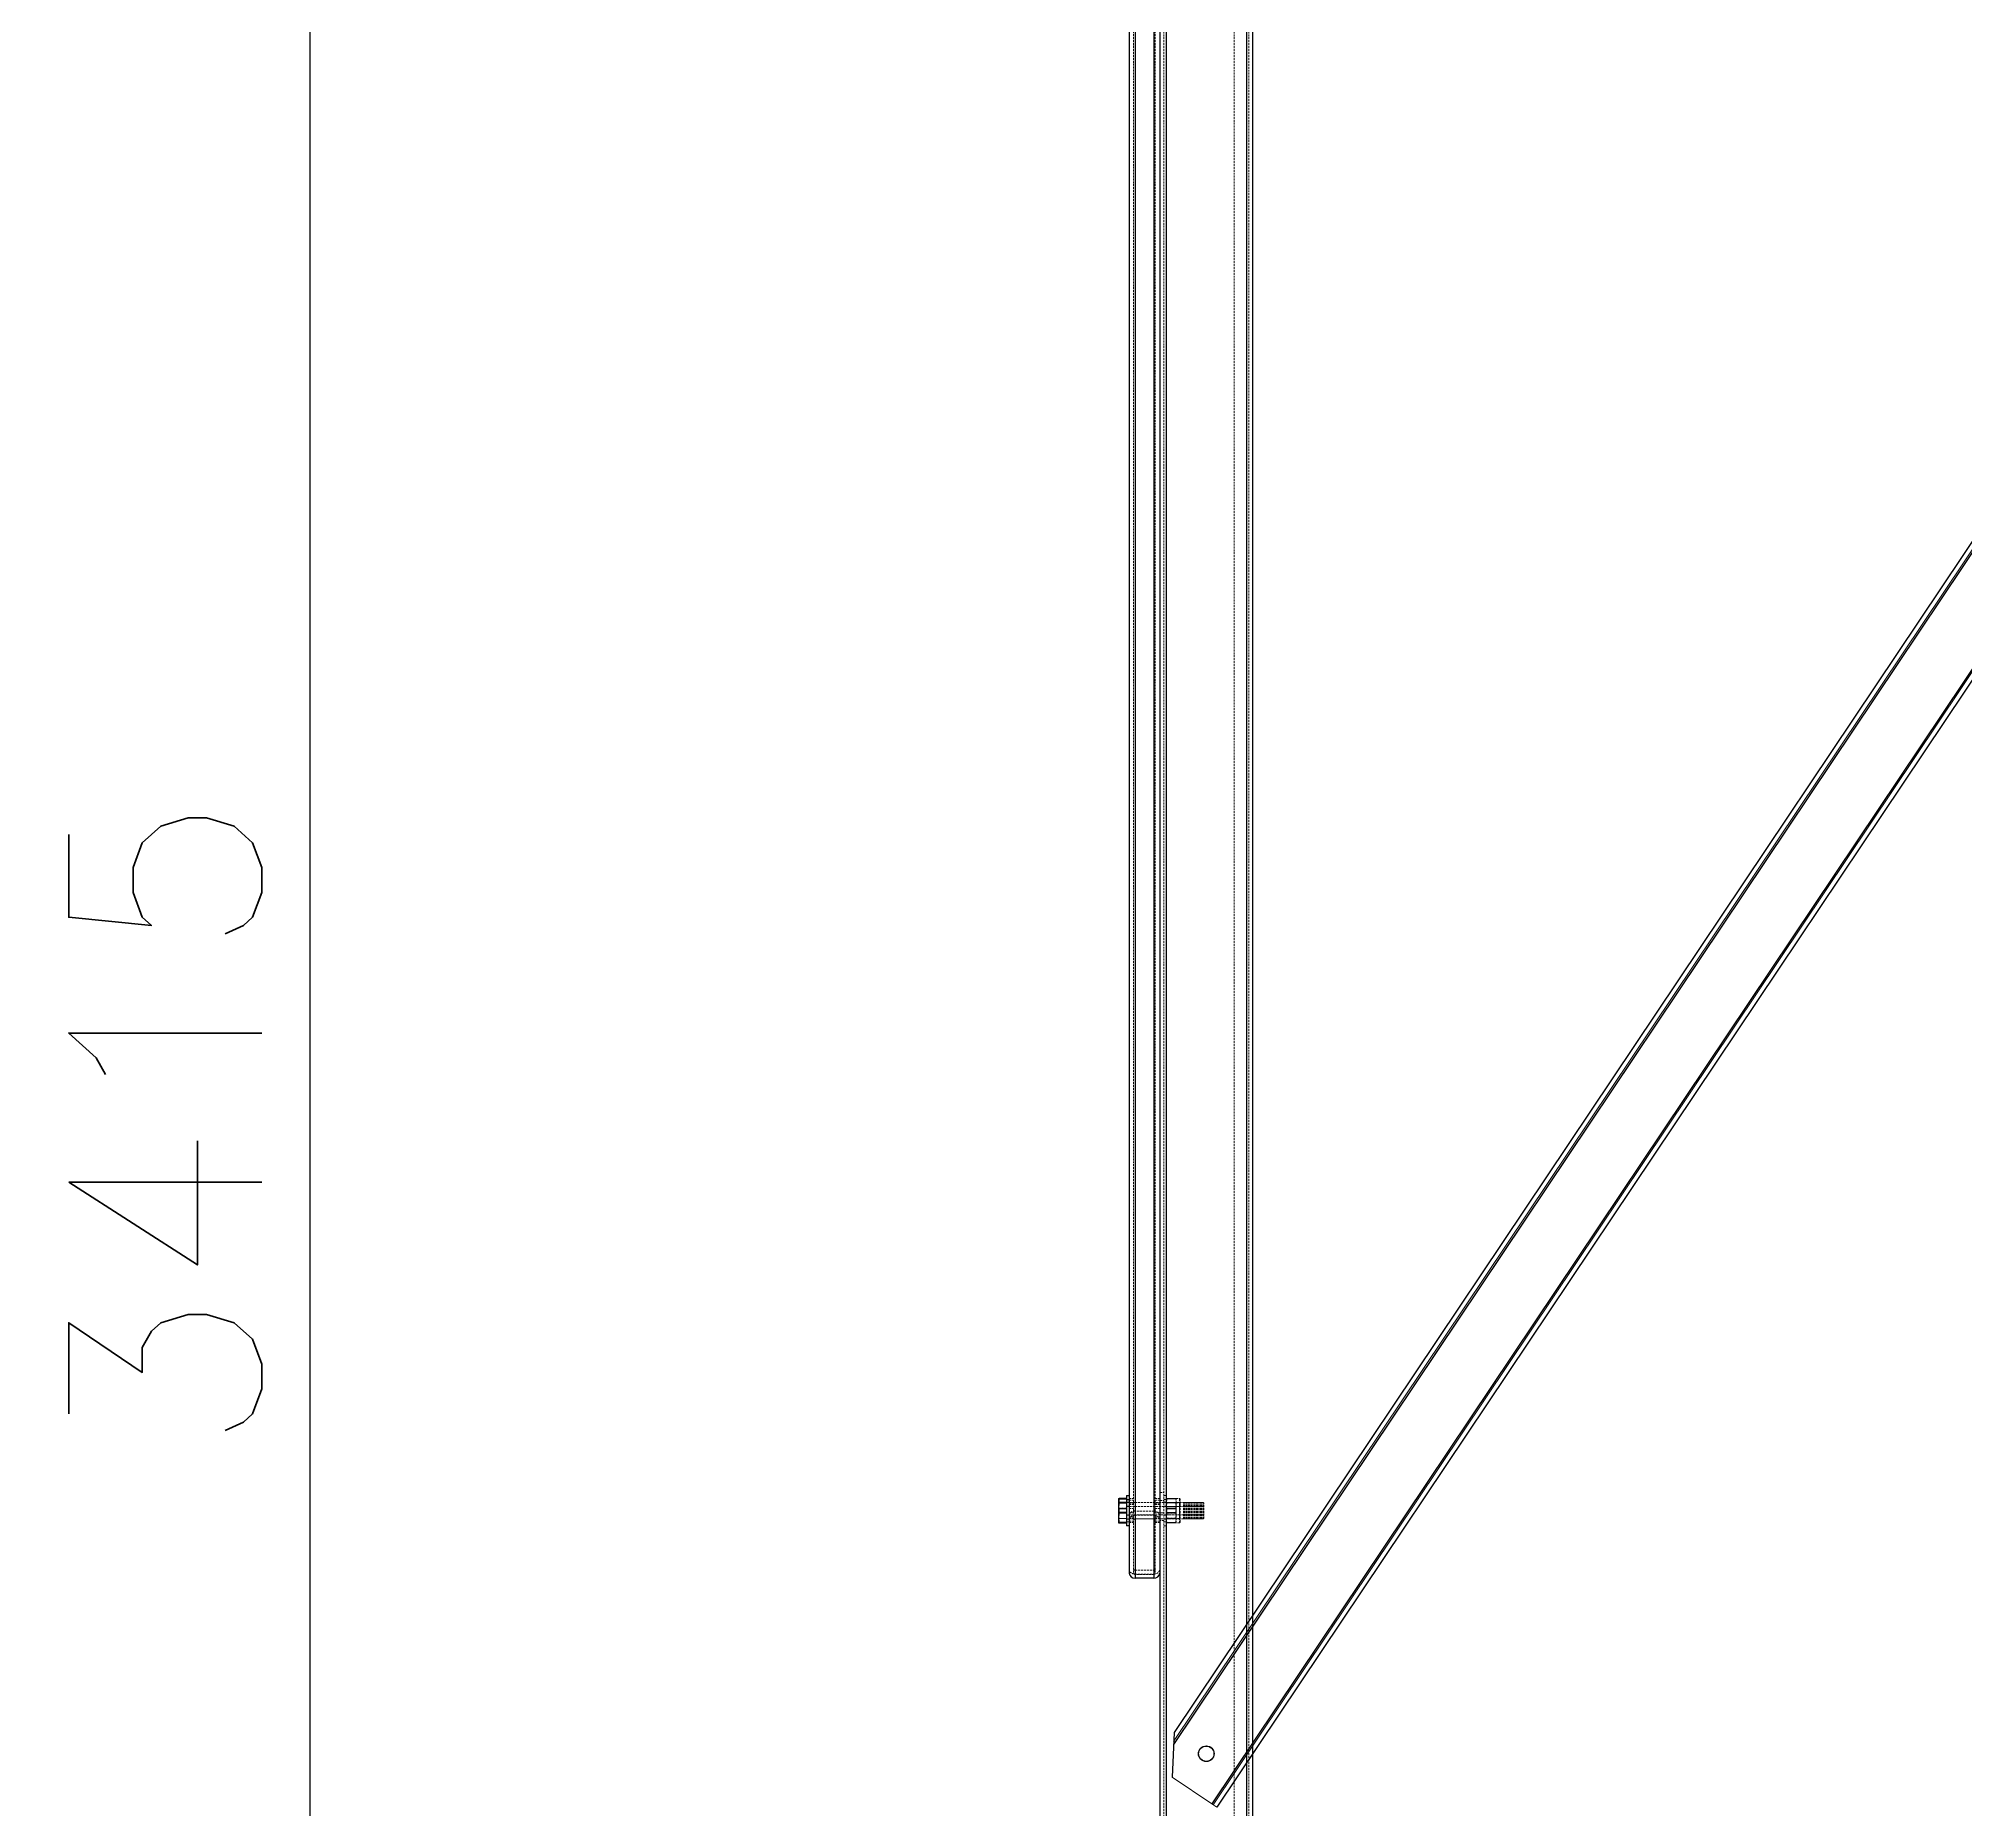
# Model space of a CAD drawing. Header units: millimetres. Extents: x -116399 to 112199, y -90759 to -31335.
# Drawn here: x -23881 to -22634, y -42395 to -41249 of the extents above; entities that cross this region are included whole.
import ezdxf

# ---------------------------------------------------------------- set-up
doc = ezdxf.new("R2010")
doc.units = ezdxf.units.MM
doc.linetypes.add('HIDDEN', pattern=[1.905, 1.27, -0.635])
doc.styles.add('Annotative', font='simplex.shx', dxfattribs={"height": 2.5})
doc.dimstyles.new('Annotative', dxfattribs={"dimscale": 0, "dimtxt": 2.5, "dimasz": 2.5, "dimexe": 1.25, "dimexo": 2, "dimtad": 1, "dimtxsty": 'Annotative', "dimblk": 'OBLIQUE', "dimcen": 2.5, "dimazin": 3, "dimtfac": 1, "dimtmove": 0, "dimatfit": 3, "dimfxl": 1})

# ---------------------------------------------------------------- blocks, each defined once
blk = doc.blocks.new('_Oblique')
at = {"color": 0, "linetype": 'ByBlock', "lineweight": -2}
blk.add_line((-0.5, -0.5), (0.5, 0.5), dxfattribs=at)
blk = doc.blocks.new('*D263')
at = {"color": 8, "lineweight": -2}
for p, q in [((-23255.6, -40244), (-23767.9, -40244)), ((-23705.4, -43659), (-23705.4, -40244)), ((-23554.5, -43659), (-23767.9, -43659))]:
    blk.add_line(p, q, dxfattribs=at)
at = {"layer": 'Defpoints', "color": 0}
for p in [(-23705.4, -40244), (-23155.6, -40244), (-23454.5, -43659)]:
    blk.add_point(p, dxfattribs=at)
at = {"color": 8, "lineweight": -2, "xscale": 125, "yscale": 125, "zscale": 125}
for p, rotation in [((-23705.4, -40244), 90), ((-23705.4, -43659), 270)]:
    blk.add_blockref('_Oblique', p, dxfattribs=dict(at, rotation=rotation))
at = {"insert": (-23799.2, -41951.5), "char_height": 125, "attachment_point": 5, "rotation": 90, "style": 'Annotative'}
blk.add_mtext('3415', dxfattribs=at)
blk = doc.blocks.new('*D264')
at = {"color": 8, "lineweight": -2}
for p, q in [((-23255, -39971.8), (-23117.7, -39677.4)), ((-23144.1, -39734.1), (-19518.9, -41424.6)), ((-19629.8, -41662.3), (-19492.5, -41367.9))]:
    blk.add_line(p, q, dxfattribs=at)
at = {"layer": 'Defpoints', "color": 0}
for p in [(-23297.2, -40062.4), (-19518.9, -41424.6), (-19672, -41752.9)]:
    blk.add_point(p, dxfattribs=at)
at = {"color": 8, "lineweight": -2, "xscale": 125, "yscale": 125, "zscale": 125}
for p, rotation in [((-23144.1, -39734.1), 154.9996608847021), ((-19518.9, -41424.6), 334.9996608847022)]:
    blk.add_blockref('_Oblique', p, dxfattribs=dict(at, rotation=rotation))
at = {"insert": (-21291.9, -40494.4), "char_height": 125, "attachment_point": 5, "rotation": 334.9997, "style": 'Annotative'}
blk.add_mtext('4000', dxfattribs=at)
blk = doc.blocks.new('A$Cc9c01827')
at = {"lineweight": 25}
for p, q in [((-41.1, 21.4), (-1168.9, -1662.5)), ((-44.6, 23.2), (-1168.5, -1654.8)), ((-3.6, 1.9), (-1144.1, -1701)), ((0, 0), (-1140.8, -1703.2)), ((-1168.5, -1654.8), (-1169.8, -1683.8))]:
    blk.add_line(p, q, dxfattribs=at)
at = {"lineweight": 18}
for p, q in [((-41.1, 21.4), (-1168.9, -1662.5)), ((-41.1, 21.4), (-1168.9, -1662.5)), ((-41.1, 21.4), (-1168.9, -1662.5)), ((-42, 21.8), (-1168.8, -1660.6)), ((-3.6, 1.9), (-1144.1, -1701)), ((-3.6, 1.9), (-1144.1, -1701)), ((-3.6, 1.9), (-1144.1, -1701)), ((-2.7, 1.4), (-1143.3, -1701.6)), ((-1118.7, -1663.1), (-1144.1, -1701)), ((-1144.1, -1701), (-1169.8, -1683.8)), ((-1140.8, -1703.2), (-1144.1, -1701))]:
    blk.add_line(p, q, dxfattribs=at)
for p, q in [((0, 0), (-44.6, 23.2)), ((-40.2, -6.2), (-37.4, -2)), ((-31.9, -11.7), (-29.1, -7.6))]:
    blk.add_line(p, q)
blk.add_circle((-33.2, -4.7), 5)
at = {"linetype": 'Continuous', "lineweight": 25}
for centre in [(-1147.7, -1668.6), (-1147.6, -1668.5)]:
    blk.add_circle(centre, 5, dxfattribs=at)
at = {"lineweight": 25}
blk.add_circle((-1147.7, -1668.6), 5, dxfattribs=at)
for centre, start, end in [((-33.3, -4.8), 326.1865, 146.1865), ((-36.1, -8.9), 146.1865, 326.1865)]:
    blk.add_arc(centre, 5, start, end)

msp = doc.modelspace()

# ---------------------------------------------------------------- linework, layer by layer
at = {"color": 7, "linetype": 'HIDDEN', "lineweight": 18}
for p, q in [((-23153.065, -40244.034), (-23153.065, -43659.034)), ((-23151.565, -40244.034), (-23151.565, -43659.034)), ((-23151.565, -40244.034), (-23151.565, -43659.034)), ((-23151.565, -40244.034), (-23151.565, -43659.034)), ((-23107.565, -40244.034), (-23107.565, -43659.034)), ((-23099.565, -40244.034), (-23099.565, -43659.034)), ((-23099.565, -40244.034), (-23099.565, -43659.034)), ((-23099.565, -40244.034), (-23099.565, -43659.034)), ((-23099.565, -40244.034), (-23099.565, -43659.034)), ((-23099.565, -40244.034), (-23099.565, -43659.034)), ((-23099.565, -40244.034), (-23099.565, -43659.034)), ((-23099.565, -40244.034), (-23099.565, -43659.034)), ((-23098.065, -40244.034), (-23098.065, -43659.034)), ((-23171.565, -40353.104), (-23171.565, -42204.608)), ((-23171.565, -40353.119), (-23171.565, -42201.922)), ((-23171.565, -40355.567), (-23171.565, -42204.37)), ((-23159.565, -40353.104), (-23159.565, -42204.608)), ((-23159.565, -40353.119), (-23159.565, -42201.922)), ((-23159.565, -40355.567), (-23159.565, -42204.37)), ((-23172.565, -40390.622), (-23172.565, -42242.127)), ((-23171.565, -40391.438), (-23171.565, -42242.942)), ((-23171.565, -40391.438), (-23171.565, -42207.055)), ((-23171.565, -40391.481), (-23171.565, -42240.284)), ((-23171.565, -40393.929), (-23171.565, -42242.732)), ((-23159.565, -40391.438), (-23159.565, -42242.942)), ((-23159.565, -40391.438), (-23159.565, -42207.055)), ((-23159.565, -40391.481), (-23159.565, -42240.284)), ((-23159.565, -40393.929), (-23159.565, -42242.732)), ((-23158.565, -40390.622), (-23158.565, -42242.127)), ((-23181.965, -42193.876), (-23182.465, -42193.873)), ((-23182.465, -42196.552), (-23181.965, -42194.063)), ((-23181.965, -42193.876), (-23177.165, -42193.876)), ((-23177.165, -42194.063), (-23181.965, -42194.063)), ((-23175.565, -42193.928), (-23172.565, -42193.928)), ((-23172.565, -42194.847), (-23175.565, -42194.847)), ((-23158.565, -42193.928), (-23155.565, -42193.928)), ((-23155.565, -42194.847), (-23158.565, -42194.847)), ((-23155.565, -42190.034), (-23153.065, -42190.034)), ((-23155.565, -42195.034), (-23153.065, -42195.034)), ((-23155.565, -42195.034), (-23153.065, -42195.034)), ((-23153.065, -42191.872), (-23151.465, -42191.872)), ((-23153.065, -42194.512), (-23151.465, -42194.512)), ((-23151.465, -42191.872), (-23151.465, -42194.512)), ((-23151.465, -42193.883), (-23151.459, -42193.872)), ((-23151.465, -42194.512), (-23151.465, -42211.512)), ((-23150.945, -42194.075), (-23150.945, -42193.869)), ((-23145.484, -42193.869), (-23150.945, -42193.869)), ((-23150.945, -42193.876), (-23150.945, -42194.083)), ((-23150.945, -42193.876), (-23145.484, -42193.876)), ((-23150.945, -42194.075), (-23145.484, -42194.075)), ((-23145.484, -42194.083), (-23150.945, -42194.083)), ((-23145.484, -42194.075), (-23145.484, -42193.869)), ((-23144.971, -42193.872), (-23144.965, -42193.883)), ((-23144.965, -42196.523), (-23144.965, -42193.883)), ((-23144.965, -42193.883), (-23142.965, -42193.883)), ((-23142.965, -42206.861), (-23142.965, -42193.883)), ((-23142.465, -42197.023), (-23142.465, -42194.383)), ((-23181.965, -42196.516), (-23182.465, -42196.513)), ((-23182.465, -42199.191), (-23181.965, -42196.703)), ((-23182.465, -42197.692), (-23181.965, -42200.178)), ((-23181.965, -42200.193), (-23182.465, -42197.705)), ((-23181.965, -42202.833), (-23182.465, -42200.345)), ((-23181.965, -42200.552), (-23182.465, -42203.04)), ((-23182.465, -42203.052), (-23181.965, -42200.567)), ((-23182.465, -42205.692), (-23181.965, -42203.207)), ((-23182.465, -42204.193), (-23181.965, -42206.681)), ((-23181.965, -42206.689), (-23182.465, -42204.204)), ((-23181.965, -42209.329), (-23182.465, -42206.844)), ((-23181.965, -42206.869), (-23182.465, -42206.872)), ((-23182.465, -42206.873), (-23181.965, -42206.876)), ((-23181.965, -42196.516), (-23177.165, -42196.516)), ((-23177.165, -42196.703), (-23181.965, -42196.703)), ((-23181.965, -42200.552), (-23181.965, -42200.178)), ((-23177.165, -42200.178), (-23181.965, -42200.178)), ((-23181.965, -42200.193), (-23177.165, -42200.193)), ((-23181.965, -42200.552), (-23177.165, -42200.552)), ((-23177.165, -42200.567), (-23181.965, -42200.567)), ((-23181.965, -42202.833), (-23177.165, -42202.833)), ((-23177.165, -42203.207), (-23181.965, -42203.207)), ((-23177.165, -42206.681), (-23181.965, -42206.681)), ((-23181.965, -42206.869), (-23181.965, -42206.681)), ((-23181.965, -42206.689), (-23177.165, -42206.689)), ((-23181.965, -42206.869), (-23177.165, -42206.869)), ((-23177.165, -42206.876), (-23181.965, -42206.876)), ((-23177.165, -42196.172), (-23175.565, -42196.172)), ((-23177.165, -42196.372), (-23140.365, -42196.372)), ((-23177.165, -42198.812), (-23175.565, -42198.812)), ((-23177.165, -42199.012), (-23140.365, -42199.012)), ((-23140.365, -42204.372), (-23177.165, -42204.372)), ((-23175.565, -42204.572), (-23177.165, -42204.572)), ((-23140.365, -42207.012), (-23177.165, -42207.012)), ((-23175.565, -42207.212), (-23177.165, -42207.212)), ((-23175.565, -42196.565), (-23172.565, -42196.565)), ((-23175.565, -42197.487), (-23172.565, -42197.487)), ((-23175.565, -42197.736), (-23172.565, -42197.736)), ((-23175.565, -42200.38), (-23172.565, -42200.38)), ((-23175.565, -42203.009), (-23172.565, -42203.009)), ((-23172.565, -42205.644), (-23175.565, -42205.644)), ((-23175.565, -42205.898), (-23172.565, -42205.898)), ((-23172.565, -42206.817), (-23175.565, -42206.817)), ((-23159.565, -42201.922), (-23171.565, -42201.922)), ((-23159.565, -42204.37), (-23171.565, -42204.37)), ((-23171.565, -42204.608), (-23159.565, -42204.608)), ((-23171.565, -42207.055), (-23159.565, -42207.055)), ((-23158.565, -42196.565), (-23155.565, -42196.565)), ((-23158.565, -42197.487), (-23155.565, -42197.487)), ((-23158.565, -42197.736), (-23155.565, -42197.736)), ((-23158.565, -42200.38), (-23155.565, -42200.38)), ((-23158.565, -42203.009), (-23155.565, -42203.009)), ((-23155.565, -42205.644), (-23158.565, -42205.644)), ((-23158.565, -42205.898), (-23155.565, -42205.898)), ((-23155.565, -42206.817), (-23158.565, -42206.817)), ((-23153.065, -42203.034), (-23155.565, -42203.034)), ((-23155.565, -42203.034), (-23153.065, -42203.034)), ((-23153.065, -42208.034), (-23155.565, -42208.034)), ((-23153.065, -42196.172), (-23151.465, -42196.172)), ((-23153.065, -42198.812), (-23151.465, -42198.812)), ((-23151.465, -42204.572), (-23153.065, -42204.572)), ((-23151.465, -42207.212), (-23153.065, -42207.212)), ((-23151.465, -42196.372), (-23142.565, -42196.372)), ((-23151.465, -42196.523), (-23151.459, -42196.512)), ((-23151.465, -42199.012), (-23142.565, -42199.012)), ((-23142.565, -42204.372), (-23151.465, -42204.372)), ((-23151.459, -42206.872), (-23151.465, -42206.861)), ((-23142.565, -42207.012), (-23151.465, -42207.012)), ((-23150.945, -42196.715), (-23150.945, -42196.508)), ((-23145.484, -42196.508), (-23150.945, -42196.508)), ((-23150.945, -42196.516), (-23150.945, -42196.723)), ((-23150.945, -42196.516), (-23145.484, -42196.516)), ((-23150.945, -42196.715), (-23145.484, -42196.715)), ((-23145.484, -42196.723), (-23150.945, -42196.723)), ((-23150.945, -42200.571), (-23150.945, -42200.158)), ((-23145.484, -42200.158), (-23150.945, -42200.158)), ((-23150.945, -42200.173), (-23145.484, -42200.173)), ((-23150.945, -42200.571), (-23145.484, -42200.571)), ((-23145.484, -42200.587), (-23150.945, -42200.587)), ((-23150.945, -42203.211), (-23150.945, -42202.797)), ((-23145.484, -42202.797), (-23150.945, -42202.797)), ((-23150.945, -42202.813), (-23145.484, -42202.813)), ((-23150.945, -42203.211), (-23145.484, -42203.211)), ((-23145.484, -42203.226), (-23150.945, -42203.226)), ((-23150.945, -42206.869), (-23150.945, -42206.662)), ((-23145.484, -42206.662), (-23150.945, -42206.662)), ((-23150.945, -42206.67), (-23150.945, -42206.876)), ((-23150.945, -42206.67), (-23145.484, -42206.67)), ((-23150.945, -42206.869), (-23145.484, -42206.869)), ((-23145.484, -42206.876), (-23150.945, -42206.876)), ((-23145.484, -42196.715), (-23145.484, -42196.508)), ((-23145.484, -42200.571), (-23145.484, -42200.158)), ((-23145.484, -42203.211), (-23145.484, -42202.797)), ((-23145.484, -42206.869), (-23145.484, -42206.662)), ((-23145.484, -42206.876), (-23145.332, -42206.875)), ((-23144.971, -42196.512), (-23144.965, -42196.523)), ((-23144.965, -42206.861), (-23144.971, -42206.872)), ((-23144.965, -42209.501), (-23144.965, -42196.523)), ((-23144.965, -42196.523), (-23142.965, -42196.523)), ((-23142.965, -42206.861), (-23144.965, -42206.861)), ((-23142.965, -42209.501), (-23142.965, -42196.523)), ((-23142.565, -42196.372), (-23142.465, -42196.272)), ((-23142.565, -42199.012), (-23142.565, -42196.372)), ((-23142.565, -42199.012), (-23142.465, -42198.912)), ((-23142.565, -42207.012), (-23142.565, -42199.012)), ((-23142.465, -42204.472), (-23142.565, -42204.372)), ((-23142.465, -42207.112), (-23142.565, -42207.012)), ((-23142.465, -42209.001), (-23142.465, -42197.023)), ((-23140.365, -42199.012), (-23140.365, -42196.372)), ((-23140.365, -42196.572), (-23140.165, -42196.572)), ((-23140.365, -42207.012), (-23140.365, -42199.012)), ((-23140.365, -42199.212), (-23140.165, -42199.212)), ((-23140.165, -42204.172), (-23140.365, -42204.172)), ((-23140.165, -42206.812), (-23140.365, -42206.812)), ((-23140.165, -42199.012), (-23140.165, -42196.372)), ((-23140.165, -42196.372), (-23139.365, -42196.372)), ((-23140.165, -42207.012), (-23140.165, -42199.012)), ((-23140.165, -42199.012), (-23139.365, -42199.012)), ((-23139.365, -42204.372), (-23140.165, -42204.372)), ((-23139.365, -42207.012), (-23140.165, -42207.012)), ((-23139.365, -42199.012), (-23139.365, -42196.372)), ((-23139.365, -42196.572), (-23139.165, -42196.572)), ((-23139.365, -42207.012), (-23139.365, -42199.012)), ((-23139.365, -42199.212), (-23139.165, -42199.212)), ((-23139.165, -42204.172), (-23139.365, -42204.172)), ((-23139.165, -42206.812), (-23139.365, -42206.812)), ((-23139.165, -42199.012), (-23139.165, -42196.372)), ((-23139.165, -42196.372), (-23138.365, -42196.372)), ((-23139.165, -42207.012), (-23139.165, -42199.012)), ((-23139.165, -42199.012), (-23138.365, -42199.012)), ((-23138.365, -42204.372), (-23139.165, -42204.372)), ((-23138.365, -42207.012), (-23139.165, -42207.012)), ((-23138.365, -42199.012), (-23138.365, -42196.372)), ((-23138.365, -42196.572), (-23138.165, -42196.572)), ((-23138.365, -42207.012), (-23138.365, -42199.012)), ((-23138.365, -42199.212), (-23138.165, -42199.212)), ((-23138.165, -42204.172), (-23138.365, -42204.172)), ((-23138.165, -42206.812), (-23138.365, -42206.812)), ((-23138.165, -42199.012), (-23138.165, -42196.372)), ((-23138.165, -42196.372), (-23137.365, -42196.372)), ((-23138.165, -42207.012), (-23138.165, -42199.012)), ((-23138.165, -42199.012), (-23137.365, -42199.012)), ((-23137.365, -42204.372), (-23138.165, -42204.372)), ((-23137.365, -42207.012), (-23138.165, -42207.012)), ((-23137.365, -42199.012), (-23137.365, -42196.372)), ((-23137.365, -42196.572), (-23137.165, -42196.572)), ((-23137.365, -42207.012), (-23137.365, -42199.012)), ((-23137.365, -42199.212), (-23137.165, -42199.212)), ((-23137.165, -42204.172), (-23137.365, -42204.172)), ((-23137.165, -42206.812), (-23137.365, -42206.812)), ((-23137.165, -42199.012), (-23137.165, -42196.372)), ((-23137.165, -42196.372), (-23136.365, -42196.372)), ((-23137.165, -42207.012), (-23137.165, -42199.012)), ((-23137.165, -42199.012), (-23136.365, -42199.012)), ((-23136.365, -42204.372), (-23137.165, -42204.372)), ((-23136.365, -42207.012), (-23137.165, -42207.012)), ((-23136.365, -42199.012), (-23136.365, -42196.372)), ((-23136.365, -42196.572), (-23136.165, -42196.572)), ((-23136.365, -42207.012), (-23136.365, -42199.012)), ((-23136.365, -42199.212), (-23136.165, -42199.212)), ((-23136.165, -42204.172), (-23136.365, -42204.172)), ((-23136.165, -42206.812), (-23136.365, -42206.812)), ((-23136.165, -42199.012), (-23136.165, -42196.372)), ((-23136.165, -42196.372), (-23135.365, -42196.372)), ((-23136.165, -42207.012), (-23136.165, -42199.012)), ((-23136.165, -42199.012), (-23135.365, -42199.012)), ((-23135.365, -42204.372), (-23136.165, -42204.372)), ((-23135.365, -42207.012), (-23136.165, -42207.012)), ((-23135.365, -42199.012), (-23135.365, -42196.372)), ((-23135.365, -42196.572), (-23135.165, -42196.572)), ((-23135.365, -42207.012), (-23135.365, -42199.012)), ((-23135.365, -42199.212), (-23135.165, -42199.212)), ((-23135.165, -42204.172), (-23135.365, -42204.172)), ((-23135.165, -42206.812), (-23135.365, -42206.812)), ((-23135.165, -42199.012), (-23135.165, -42196.372)), ((-23135.165, -42196.372), (-23134.365, -42196.372)), ((-23135.165, -42207.012), (-23135.165, -42199.012)), ((-23135.165, -42199.012), (-23134.365, -42199.012)), ((-23134.365, -42204.372), (-23135.165, -42204.372)), ((-23134.365, -42207.012), (-23135.165, -42207.012)), ((-23134.365, -42199.012), (-23134.365, -42196.372)), ((-23134.365, -42196.572), (-23134.165, -42196.572)), ((-23134.365, -42207.012), (-23134.365, -42199.012)), ((-23134.365, -42199.212), (-23134.165, -42199.212)), ((-23134.165, -42204.172), (-23134.365, -42204.172)), ((-23134.165, -42206.812), (-23134.365, -42206.812)), ((-23134.165, -42199.012), (-23134.165, -42196.372)), ((-23134.165, -42196.372), (-23133.365, -42196.372)), ((-23134.165, -42207.012), (-23134.165, -42199.012)), ((-23134.165, -42199.012), (-23133.365, -42199.012)), ((-23133.365, -42204.372), (-23134.165, -42204.372)), ((-23133.365, -42207.012), (-23134.165, -42207.012)), ((-23133.365, -42199.012), (-23133.365, -42196.372)), ((-23133.365, -42196.572), (-23133.165, -42196.572)), ((-23133.365, -42207.012), (-23133.365, -42199.012)), ((-23133.365, -42199.212), (-23133.165, -42199.212)), ((-23133.165, -42204.172), (-23133.365, -42204.172)), ((-23133.165, -42206.812), (-23133.365, -42206.812)), ((-23133.165, -42199.012), (-23133.165, -42196.372)), ((-23133.165, -42196.372), (-23132.365, -42196.372)), ((-23133.165, -42207.012), (-23133.165, -42199.012)), ((-23133.165, -42199.012), (-23132.365, -42199.012)), ((-23132.365, -42204.372), (-23133.165, -42204.372)), ((-23132.365, -42207.012), (-23133.165, -42207.012)), ((-23132.365, -42199.012), (-23132.365, -42196.372)), ((-23132.365, -42196.572), (-23132.165, -42196.572)), ((-23132.365, -42207.012), (-23132.365, -42199.012)), ((-23132.365, -42199.212), (-23132.165, -42199.212)), ((-23132.165, -42204.172), (-23132.365, -42204.172)), ((-23132.165, -42206.812), (-23132.365, -42206.812)), ((-23132.165, -42199.012), (-23132.165, -42196.372)), ((-23132.165, -42196.372), (-23131.365, -42196.372)), ((-23132.165, -42207.012), (-23132.165, -42199.012)), ((-23132.165, -42199.012), (-23131.365, -42199.012)), ((-23131.365, -42204.372), (-23132.165, -42204.372)), ((-23131.365, -42207.012), (-23132.165, -42207.012)), ((-23131.365, -42199.012), (-23131.365, -42196.372)), ((-23131.365, -42196.572), (-23131.165, -42196.572)), ((-23131.365, -42207.012), (-23131.365, -42199.012)), ((-23131.365, -42199.212), (-23131.165, -42199.212)), ((-23131.165, -42204.172), (-23131.365, -42204.172)), ((-23131.165, -42206.812), (-23131.365, -42206.812)), ((-23131.165, -42199.012), (-23131.165, -42196.372)), ((-23131.165, -42196.372), (-23130.365, -42196.372)), ((-23131.165, -42207.012), (-23131.165, -42199.012)), ((-23131.165, -42199.012), (-23130.365, -42199.012)), ((-23130.365, -42204.372), (-23131.165, -42204.372)), ((-23130.365, -42207.012), (-23131.165, -42207.012)), ((-23130.365, -42199.012), (-23130.365, -42196.372)), ((-23130.365, -42196.572), (-23130.165, -42196.572)), ((-23130.365, -42207.012), (-23130.365, -42199.012)), ((-23130.365, -42199.212), (-23130.165, -42199.212)), ((-23130.165, -42204.172), (-23130.365, -42204.172)), ((-23130.165, -42206.812), (-23130.365, -42206.812)), ((-23130.165, -42199.012), (-23130.165, -42196.372)), ((-23130.165, -42196.372), (-23129.365, -42196.372)), ((-23130.165, -42207.012), (-23130.165, -42199.012)), ((-23130.165, -42199.012), (-23129.365, -42199.012)), ((-23129.365, -42204.372), (-23130.165, -42204.372)), ((-23129.365, -42207.012), (-23130.165, -42207.012)), ((-23129.365, -42199.012), (-23129.365, -42196.372)), ((-23129.365, -42196.572), (-23129.165, -42196.572)), ((-23129.365, -42207.012), (-23129.365, -42199.012)), ((-23129.365, -42199.212), (-23129.165, -42199.212)), ((-23129.165, -42204.172), (-23129.365, -42204.172)), ((-23129.165, -42206.812), (-23129.365, -42206.812)), ((-23129.165, -42199.012), (-23129.165, -42196.372)), ((-23129.165, -42196.372), (-23128.365, -42196.372)), ((-23129.165, -42207.012), (-23129.165, -42199.012)), ((-23129.165, -42199.012), (-23128.365, -42199.012)), ((-23128.365, -42204.372), (-23129.165, -42204.372)), ((-23128.365, -42207.012), (-23129.165, -42207.012)), ((-23128.365, -42199.012), (-23128.365, -42196.372)), ((-23128.365, -42196.572), (-23128.165, -42196.572)), ((-23128.365, -42207.012), (-23128.365, -42199.012)), ((-23128.365, -42199.212), (-23128.165, -42199.212)), ((-23128.165, -42204.172), (-23128.365, -42204.172)), ((-23128.165, -42206.812), (-23128.365, -42206.812)), ((-23128.165, -42199.012), (-23128.165, -42196.372)), ((-23128.165, -42196.372), (-23127.365, -42196.372)), ((-23128.165, -42207.012), (-23128.165, -42199.012)), ((-23128.165, -42199.012), (-23127.365, -42199.012)), ((-23127.365, -42204.372), (-23128.165, -42204.372)), ((-23127.365, -42207.012), (-23128.165, -42207.012)), ((-23127.365, -42199.012), (-23127.365, -42196.372)), ((-23127.365, -42196.572), (-23127.165, -42196.572)), ((-23127.365, -42207.012), (-23127.365, -42199.012)), ((-23127.365, -42199.212), (-23127.165, -42199.212)), ((-23127.165, -42204.172), (-23127.365, -42204.172)), ((-23127.165, -42206.812), (-23127.365, -42206.812)), ((-23127.165, -42199.212), (-23127.165, -42196.572)), ((-23127.165, -42206.812), (-23127.165, -42199.212)), ((-23181.965, -42209.329), (-23177.165, -42209.329)), ((-23175.565, -42208.872), (-23177.165, -42208.872)), ((-23175.565, -42208.537), (-23172.565, -42208.537)), ((-23172.565, -42209.458), (-23175.565, -42209.458)), ((-23158.565, -42208.537), (-23155.565, -42208.537)), ((-23155.565, -42209.458), (-23158.565, -42209.458)), ((-23151.465, -42208.872), (-23153.065, -42208.872)), ((-23151.465, -42211.512), (-23153.065, -42211.512)), ((-23151.459, -42209.512), (-23151.465, -42209.501)), ((-23150.945, -42209.508), (-23150.945, -42209.301)), ((-23145.484, -42209.301), (-23150.945, -42209.301)), ((-23150.945, -42209.309), (-23150.945, -42209.516)), ((-23150.945, -42209.309), (-23145.484, -42209.309)), ((-23150.945, -42209.508), (-23145.484, -42209.508)), ((-23145.484, -42209.516), (-23150.945, -42209.516)), ((-23145.484, -42209.508), (-23145.484, -42209.301)), ((-23145.484, -42209.516), (-23145.332, -42209.515)), ((-23144.965, -42209.501), (-23144.971, -42209.512)), ((-23142.965, -42209.501), (-23144.965, -42209.501)), ((-23171.565, -42240.284), (-23159.565, -42240.284)), ((-23171.565, -42242.732), (-23159.565, -42242.732)), ((-23159.565, -42242.942), (-23171.565, -42242.942))]:
    msp.add_line(p, q, dxfattribs=at)
at = {"color": 7, "linetype": 'Continuous', "lineweight": 25}
for p, q in [((-23151.565, -40244.034), (-23151.565, -43659.034)), ((-23099.565, -40244.034), (-23099.565, -43659.034)), ((-23095.565, -40244.034), (-23095.565, -43659.034)), ((-23175.565, -40390.622), (-23175.565, -42242.127)), ((-23171.565, -40393.884), (-23171.565, -42245.389)), ((-23159.565, -40393.884), (-23159.565, -42245.389)), ((-23155.565, -40401.337), (-23155.565, -43659.034)), ((-23182.465, -42193.872), (-23181.965, -42193.869)), ((-23182.465, -42193.872), (-23182.465, -42196.541)), ((-23181.965, -42194.055), (-23182.465, -42196.541)), ((-23181.965, -42194.055), (-23181.965, -42193.869)), ((-23177.165, -42193.869), (-23181.965, -42193.869)), ((-23181.965, -42194.055), (-23177.165, -42194.055)), ((-23177.165, -42191.872), (-23175.565, -42191.872)), ((-23177.165, -42191.872), (-23177.165, -42194.512)), ((-23177.165, -42194.512), (-23175.565, -42194.512)), ((-23177.165, -42194.512), (-23177.165, -42211.512)), ((-23182.465, -42196.511), (-23181.965, -42196.508)), ((-23182.465, -42196.511), (-23182.465, -42199.18)), ((-23181.965, -42196.695), (-23182.465, -42199.18)), ((-23182.465, -42199.18), (-23182.465, -42200.332)), ((-23182.465, -42200.332), (-23181.965, -42202.817)), ((-23182.465, -42200.332), (-23182.465, -42205.679)), ((-23181.965, -42203.191), (-23182.465, -42205.679)), ((-23182.465, -42205.679), (-23182.465, -42206.833)), ((-23182.465, -42206.833), (-23181.965, -42209.321)), ((-23182.465, -42206.833), (-23182.465, -42209.511)), ((-23181.965, -42196.695), (-23181.965, -42196.508)), ((-23177.165, -42196.508), (-23181.965, -42196.508)), ((-23181.965, -42196.695), (-23177.165, -42196.695)), ((-23181.965, -42203.191), (-23181.965, -42202.817)), ((-23177.165, -42202.817), (-23181.965, -42202.817)), ((-23181.965, -42203.191), (-23177.165, -42203.191)), ((-23181.965, -42209.508), (-23182.465, -42209.511)), ((-23182.465, -42209.511), (-23182.465, -42209.513)), ((-23182.465, -42209.513), (-23181.965, -42209.516)), ((-23177.165, -42209.321), (-23181.965, -42209.321)), ((-23181.965, -42209.508), (-23181.965, -42209.321)), ((-23181.965, -42209.508), (-23177.165, -42209.508)), ((-23177.165, -42209.516), (-23181.965, -42209.516)), ((-23175.565, -42211.512), (-23177.165, -42211.512)), ((-23159.565, -42245.389), (-23171.565, -42245.389))]:
    msp.add_line(p, q, dxfattribs=at)
at = {"color": 7, "linetype": 'HIDDEN', "lineweight": 18, "flags": 128}
for points in [[(-23150.945, -42193.876), (-23151.458, -42193.872), (-23150.945, -42193.869)], [(-23145.484, -42193.869), (-23144.971, -42193.872), (-23145.484, -42193.876)], [(-23150.945, -42196.516), (-23151.458, -42196.512), (-23150.945, -42196.508)], [(-23150.945, -42206.869), (-23151.458, -42206.872), (-23150.945, -42206.876)], [(-23145.484, -42196.508), (-23144.971, -42196.512), (-23145.484, -42196.516)], [(-23144.982, -42206.872), (-23144.971, -42206.872), (-23145.484, -42206.869)], [(-23150.945, -42209.508), (-23151.458, -42209.512), (-23150.945, -42209.516)], [(-23144.982, -42209.512), (-23144.971, -42209.512), (-23145.484, -42209.508)]]:
    msp.add_lwpolyline(points, dxfattribs=at)
at = {"color": 7, "linetype": 'Continuous', "lineweight": 25}
msp.add_circle((-23125.565, -42359.034), 5, dxfattribs=at)
at = {"color": 7, "linetype": 'HIDDEN', "lineweight": 18}
for centre, radius, start, end in [((-23142.096, -42197.116), 9.357, 161.031674, 198.968326), ((-23142.074, -42197.128), 9.379, 161.053989, 198.946011), ((-23154.333, -42197.116), 9.357, 341.031674, 18.968326), ((-23142.965, -42194.383), 0.5, 0, 90), ((-23171.899, -42205.595), 3.689, 84.808458, 173.635094), ((-23171.9, -42208.281), 3.688, 84.792094, 173.6103), ((-23171.648, -42205.289), 0.922, 84.808458, 173.635094), ((-23171.648, -42207.973), 0.922, 84.792094, 173.6103), ((-23159.231, -42205.595), 3.689, 6.364906, 95.191542), ((-23159.481, -42205.289), 0.922, 6.364906, 95.191542), ((-23159.23, -42208.281), 3.688, 6.3897, 95.207906), ((-23159.481, -42207.973), 0.922, 6.3897, 95.207906), ((-23142.096, -42199.756), 9.357, 161.031513, 198.968487), ((-23142.074, -42199.768), 9.379, 161.054149, 198.945851), ((-23142.074, -42203.616), 9.379, 161.053989, 198.946011), ((-23142.096, -42203.628), 9.357, 161.031674, 198.968326), ((-23142.074, -42206.256), 9.379, 161.054149, 198.945851), ((-23142.096, -42206.268), 9.357, 161.031513, 198.968487), ((-23154.333, -42199.756), 9.357, 341.031513, 18.968487), ((-23154.355, -42203.616), 9.379, 341.053989, 18.946011), ((-23154.355, -42206.256), 9.379, 341.054149, 18.945851), ((-23142.965, -42197.023), 0.5, 0, 90), ((-23142.965, -42206.361), 0.5, 270, 360), ((-23142.965, -42209.001), 0.5, 270, 360), ((-23171.899, -42239.058), 3.689, 186.364906, 275.191542), ((-23171.648, -42239.365), 0.922, 186.364906, 275.191542), ((-23171.648, -42242.024), 0.922, 186.3897, 275.207906), ((-23159.231, -42239.058), 3.689, 264.808458, 353.635094), ((-23159.481, -42239.365), 0.922, 264.808458, 353.635094), ((-23159.481, -42242.024), 0.922, 264.792094, 353.6103)]:
    msp.add_arc(centre, radius, start, end, dxfattribs=at)
at = {"color": 7, "linetype": 'Continuous', "lineweight": 25}
for centre, start, end in [((-23171.9, -42241.716), 186.3897, 275.207906), ((-23159.23, -42241.716), 264.792094, 353.6103)]:
    msp.add_arc(centre, 3.688, start, end, dxfattribs=at)

# ---------------------------------------------------------------- block references
at = {"color": 1}
msp.add_blockref('A$Cc9c01827', (-21977.897, -40690.47), dxfattribs=at)

# ---------------------------------------------------------------- dimensions: what is measured, and where the dimension line sits
dim = msp.add_aligned_dim(p1=(-23297.247, -40062.446), p2=(-19672.026, -41752.941), distance=362.321, dimstyle='Annotative', override={"dimscale": 0, "dimtix": 0, "dimtofl": 1, "dimtmove": 0, "dimatfit": 3})
dim.commit()
dim.dimension.update_dxf_attribs({"geometry": '*D264', "text_midpoint": (-21291.89, -40494.354)})
dim = msp.add_linear_dim(base=(-23705.433, -40244.034), p1=(-23454.54, -43659.034), p2=(-23155.565, -40244.034), angle=90, dimstyle='Annotative', override={"dimscale": 0, "dimtix": 0, "dimtofl": 1, "dimtmove": 0, "dimatfit": 3})
dim.commit()
dim.dimension.update_dxf_attribs({"geometry": '*D263', "text_midpoint": (-23799.183, -41951.534)})

doc.saveas('drawing.dxf')
